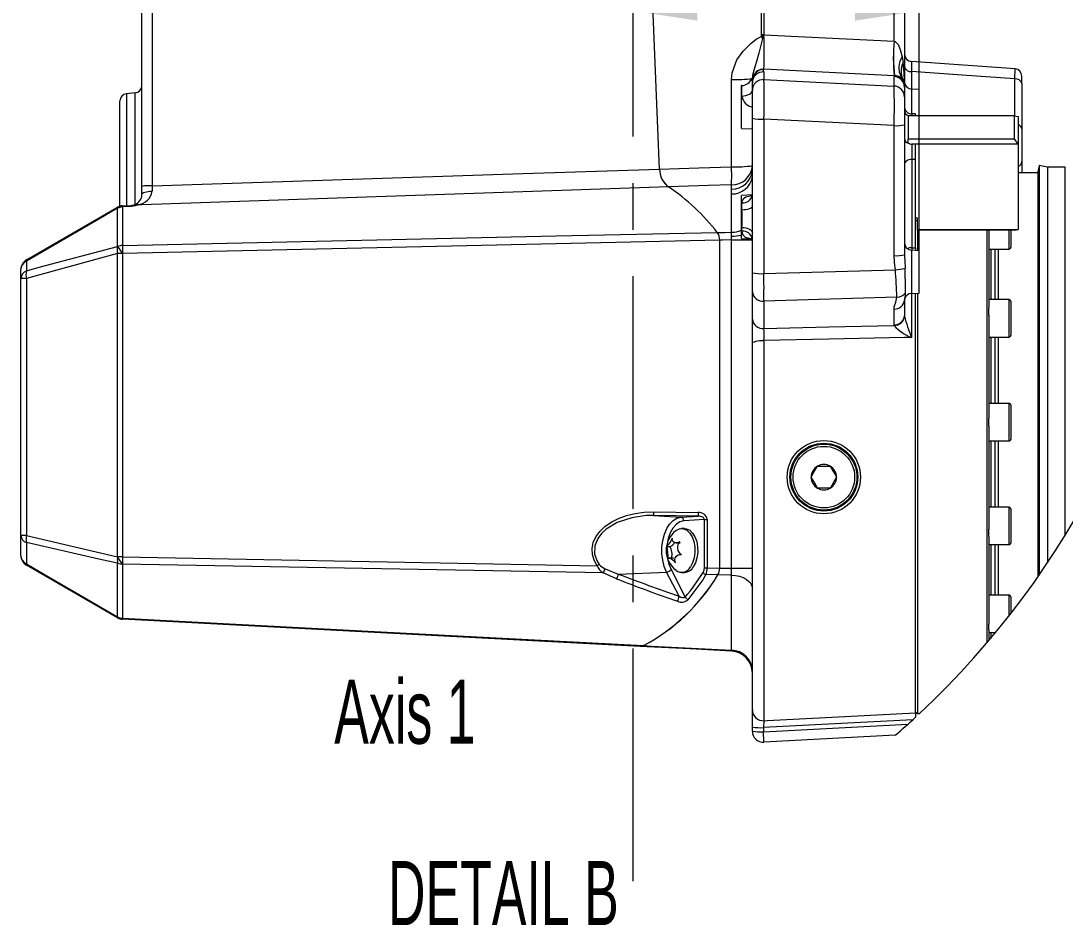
# Model space of a CAD drawing. Header units: millimetres. Extents: x 26 to 585, y 36 to 406.
# Drawn here: x 477.9 to 534.8, y 298.1 to 347.5 of the extents above; entities that cross this region are included whole.
import ezdxf

# ---------------------------------------------------------------- set-up
doc = ezdxf.new("R2010")
doc.units = ezdxf.units.MM
doc.linetypes.add('CENTERX2', pattern=[20.32, 12.7, -2.54, 2.54, -2.54])
doc.styles.add('SLDTEXTSTYLE0', font='TXT', dxfattribs={"width": 0.605})
doc.dimstyles.new('SLDDIMSTYLE10', dxfattribs={"dimtxt": 3.5, "dimasz": 3.5, "dimexe": 0, "dimexo": 0.0625, "dimgap": 0.875, "dimtad": 1, "dimtoh": 1, "dimlfac": 5, "dimrnd": 1e-09, "dimzin": 12, "dimdsep": 46, "dimtxsty": 'SLDTEXTSTYLE0', "dimsah": 1, "dimcen": 0.09, "dimadec": 0, "dimazin": 0, "dimtfac": 1, "dimtdec": 3, "dimtofl": 0, "dimtmove": 0, "dimatfit": 3, "dimfxl": 1, "dimfrac": 2, "dimtolj": 1, "dimtzin": 12, "dimarcsym": 0})

# ---------------------------------------------------------------- blocks, each defined once
blk = doc.blocks.new('*D56')
at = {"color": 7, "linetype": 'Continuous', "lineweight": 0, "transparency": 16777216}
for p, q in [((526.88, 334.937), (526.88, 349.528)), ((511.28, 348.028), (526.88, 348.028)), ((526.88, 348.028), (536.782, 348.028))]:
    blk.add_line(p, q, dxfattribs=at)
for points in [[(511.28, 348.028), (514.78, 347.49), (514.78, 348.567)], [(526.88, 348.028), (523.38, 348.567), (523.38, 347.49)]]:
    blk.add_solid(points, dxfattribs=at)
at = {"color": 7, "linetype": 'Continuous', "lineweight": 0, "transparency": 16777216, "insert": (529.849, 352.54), "char_height": 3.5, "attachment_point": 1, "style": 'SLDTEXTSTYLE0'}
blk.add_mtext('78', dxfattribs=at)

msp = doc.modelspace()

# ---------------------------------------------------------------- linework, layer by layer
at = {"color": 7, "linetype": 'CENTERX2', "lineweight": 0}
msp.add_line((511.280059, 300.52092), (511.280059, 371.616287), dxfattribs=at)
at = {"color": 7, "linetype": 'Continuous', "lineweight": 15}
for p, q in [((518.283256, 346.724398), (518.283256, 352.693602)), ((518.408862, 352.693602), (518.408862, 346.724398)), ((512.718225, 339.391775), (512.184206, 352.373972)), ((525.511461, 346.371732), (525.511461, 352.527961)), ((526.080059, 352.496609), (526.080059, 344.094053)), ((484.480057, 338.448599), (484.480057, 348.233394)), ((485.048656, 348.264754), (485.048656, 338.479951)), ((518.408862, 346.724398), (518.411799, 346.699953)), ((518.408862, 346.724398), (525.511461, 346.371732)), ((525.511461, 346.371732), (525.517558, 346.370496)), ((525.945949, 345.517464), (525.997165, 345.212571)), ((532.108408, 344.859108), (526.454177, 345.257371)), ((518.41146, 344.834767), (518.41146, 344.819739)), ((525.511461, 344.482235), (518.41146, 344.834767)), ((518.41146, 344.694078), (518.41146, 344.274327)), ((516.642862, 339.516938), (516.642862, 344.281949)), ((517.751203, 344.339393), (517.751676, 344.34621)), ((517.780059, 343.67612), (517.780059, 344.095871)), ((518.41146, 344.274327), (525.511461, 343.924567)), ((525.537884, 344.480932), (525.511461, 344.482235)), ((525.511461, 344.449237), (525.537884, 344.480932)), ((525.511461, 343.924567), (525.511461, 344.449237)), ((525.891626, 344.426647), (525.958371, 344.308093)), ((525.934155, 344.351105), (525.921437, 344.351701)), ((532.480057, 344.052121), (532.480057, 344.462164)), ((532.480057, 344.052121), (532.480057, 341.588475)), ((484.114919, 343.54721), (483.645197, 343.50612)), ((517.211461, 343.949362), (517.180058, 343.947716)), ((517.180058, 342.779159), (517.180058, 343.947716)), ((517.780059, 342.163756), (517.780059, 343.67612)), ((526.082, 343.884371), (526.080059, 343.851022)), ((526.080059, 343.851022), (526.080059, 343.326352)), ((526.88006, 343.73723), (526.459124, 343.759291)), ((526.88006, 342.29505), (526.88006, 343.73723)), ((483.280059, 339.579157), (483.280059, 343.107641)), ((526.080059, 343.326352), (526.080059, 341.813996)), ((517.180058, 341.610603), (517.180058, 342.779159)), ((526.680058, 342.399195), (526.48006, 342.399195)), ((526.680058, 342.29505), (526.680058, 342.399195)), ((517.780059, 337.374493), (517.780059, 342.163756)), ((525.511461, 341.764048), (518.41146, 342.113815)), ((518.41146, 342.113815), (518.41146, 333.687365)), ((525.511461, 334.667682), (525.511461, 341.764048)), ((526.080059, 341.813996), (526.080059, 334.717631)), ((526.280059, 342.29505), (526.280059, 342.307135)), ((532.080058, 342.29505), (526.280059, 342.29505)), ((526.280059, 342.29505), (526.280059, 341.036409)), ((532.080058, 341.036409), (532.080058, 342.29505)), ((532.080058, 342.29505), (532.28006, 342.265487)), ((532.28006, 342.265487), (532.28006, 340.75512)), ((517.180058, 341.610603), (517.780059, 341.579161)), ((532.480057, 341.588475), (532.480057, 339.809641)), ((526.280059, 341.036409), (532.080058, 341.036409)), ((526.280059, 340.83049), (526.280059, 341.036409)), ((526.280059, 340.796761), (526.280059, 340.83049)), ((532.28006, 340.75512), (526.48006, 340.75512)), ((526.48006, 340.75512), (526.48006, 339.911237)), ((526.680058, 340.75512), (526.48006, 340.75512)), ((526.680058, 339.911237), (526.680058, 340.75512)), ((532.28006, 340.75512), (532.080058, 341.036409)), ((532.28006, 340.75512), (532.28006, 336.092241)), ((483.280059, 337.359302), (483.280059, 339.579157)), ((526.48006, 339.911237), (526.48006, 335.100636)), ((526.680058, 339.911237), (526.48006, 339.911237)), ((526.680058, 335.09209), (526.680058, 339.911237)), ((532.480057, 339.809641), (532.480057, 339.179158)), ((533.418775, 339.579157), (533.360059, 339.246169)), ((533.872478, 339.49916), (533.418775, 339.579157)), ((533.418775, 339.579157), (533.418775, 317.229964)), ((534.840059, 339.49916), (533.872478, 339.49916)), ((533.872478, 339.49916), (533.872478, 317.896485)), ((533.360059, 339.179158), (532.28006, 339.179158)), ((533.360059, 339.246169), (533.360059, 317.145467)), ((484.480057, 338.009372), (484.480057, 338.448599)), ((485.048656, 338.479951), (485.045023, 338.187016)), ((516.642862, 338.296078), (516.642862, 338.5313)), ((516.648194, 338.032774), (516.642862, 338.296078)), ((516.648194, 335.942045), (516.648194, 338.032774)), ((517.779139, 337.979115), (517.180058, 337.947711)), ((517.180058, 336.779162), (517.180058, 337.947711)), ((478.180058, 334.432617), (483.155308, 337.305084)), ((483.155308, 335.168019), (483.155308, 337.252602)), ((483.423907, 337.384641), (483.911459, 337.410196)), ((483.911459, 337.349802), (483.423907, 337.324127)), ((483.423907, 337.324127), (483.423907, 335.226774)), ((517.211461, 337.172895), (517.211461, 337.556012)), ((517.180058, 335.610606), (517.180058, 336.779162)), ((526.780058, 336.713955), (526.680058, 336.713955)), ((526.780058, 336.092241), (526.780058, 336.713955)), ((517.211461, 335.997358), (517.211461, 336.207822)), ((526.780058, 336.566135), (526.680058, 336.566135)), ((526.780058, 336.092241), (532.28006, 336.092241)), ((526.780058, 336.062677), (526.780058, 336.092241)), ((532.080058, 336.062677), (532.28006, 336.092241)), ((516.001256, 317.614287), (516.001256, 335.508808)), ((516.642862, 335.522555), (517.780059, 335.522555)), ((516.642862, 317.602642), (516.642862, 335.522555)), ((517.180058, 335.610606), (517.737827, 335.581377)), ((517.780059, 333.737306), (517.780059, 335.915282)), ((532.080058, 336.062677), (526.780058, 336.062677)), ((526.780058, 336.062677), (526.780058, 334.942475)), ((530.580059, 325.579159), (530.580059, 336.062677)), ((530.680059, 336.062677), (530.680059, 331.842877)), ((531.880058, 336.062677), (531.880058, 335.122339)), ((526.88006, 334.93723), (526.459124, 334.959291)), ((526.48006, 335.100636), (526.680058, 335.09209)), ((526.680058, 335.09209), (526.680058, 334.94772)), ((526.88006, 332.621082), (526.88006, 334.93723)), ((530.680059, 335.022345), (531.780059, 335.022345)), ((531.006854, 335.022345), (531.006854, 332.264878)), ((531.180058, 335.022345), (531.180058, 332.264878)), ((483.155308, 334.784306), (478.180058, 333.415635)), ((478.180058, 334.364421), (478.180058, 333.840109)), ((483.155308, 318.229675), (483.155308, 334.784306)), ((483.423907, 334.784306), (483.155308, 334.784306)), ((483.423907, 334.784306), (483.423907, 318.229675)), ((526.080059, 334.717631), (526.082817, 334.628269)), ((477.880061, 333.415635), (477.880061, 333.913006)), ((518.41146, 333.687365), (525.580389, 333.899781)), ((477.880061, 319.401875), (477.880061, 333.415635)), ((478.180058, 333.415635), (477.880061, 333.415635)), ((478.180058, 333.415635), (478.180058, 319.401875)), ((517.780059, 332.689263), (517.780059, 333.737306)), ((517.780059, 331.198528), (517.780059, 332.689263)), ((525.663729, 332.405038), (518.41146, 332.190156)), ((518.41146, 332.190156), (518.41146, 330.699414)), ((526.080059, 332.249187), (526.080059, 331.390276)), ((526.459124, 332.599029), (526.88006, 332.621082)), ((526.680058, 309.72331), (526.680058, 332.610607)), ((526.780058, 332.615845), (526.780058, 309.679162)), ((531.780059, 332.264878), (530.680059, 332.264878)), ((531.880058, 332.164876), (531.880058, 331.89483)), ((525.511461, 330.891162), (525.511461, 331.75008)), ((530.680059, 331.423655), (530.680059, 331.826314)), ((531.880058, 331.89483), (531.880058, 330.32088)), ((517.780059, 329.874575), (517.780059, 331.198528)), ((526.080059, 331.390276), (526.080744, 331.369594)), ((530.680059, 331.423655), (530.680059, 325.797073)), ((525.513172, 330.858052), (525.511461, 330.891162)), ((517.780059, 309.882264), (517.780059, 329.874575)), ((518.41146, 330.037437), (518.41146, 309.287093)), ((530.680059, 330.22087), (531.780059, 330.22087)), ((531.006854, 330.22087), (531.006854, 326.601162)), ((531.180058, 330.22087), (531.180058, 326.601162)), ((531.780059, 326.601162), (530.680059, 326.601162)), ((531.880058, 326.501161), (531.880058, 325.931996)), ((531.880058, 325.931996), (531.880058, 324.657157)), ((530.580059, 313.539564), (530.580059, 325.579159)), ((530.680059, 325.361244), (530.680059, 325.797073)), ((530.680059, 325.361244), (530.680059, 319.734663)), ((530.680059, 324.557163), (531.780059, 324.557163)), ((531.006854, 324.557163), (531.006854, 320.93744)), ((531.180058, 324.557163), (531.180058, 320.93744)), ((521.333648, 323.179163), (522.026469, 323.179163)), ((522.026469, 321.979157), (521.333648, 321.979157)), ((512.387851, 320.68482), (514.81784, 320.64943)), ((531.780059, 320.93744), (530.680059, 320.93744)), ((531.880058, 320.837445), (531.880058, 319.915443)), ((512.394748, 320.485249), (513.885332, 320.387654)), ((514.824737, 320.449866), (512.394748, 320.485249)), ((513.885332, 320.387654), (514.824737, 320.449866)), ((515.162836, 320.262343), (514.041467, 320.18809)), ((515.162836, 320.262343), (515.312074, 320.262343)), ((515.162836, 317.626811), (515.162836, 320.262343)), ((515.312074, 320.262343), (515.312074, 317.626811)), ((514.080074, 319.779157), (513.920369, 319.779157)), ((530.680059, 319.332011), (530.680059, 319.734663)), ((531.880058, 319.915443), (531.880058, 318.993442)), ((478.180058, 319.401875), (477.880061, 319.401875)), ((477.880061, 318.296239), (477.880061, 319.401875)), ((478.180058, 319.401875), (483.155308, 318.229675)), ((478.180058, 319.01481), (478.180058, 317.839905)), ((513.617648, 318.992749), (513.848689, 318.992749)), ((530.680059, 319.332011), (530.680059, 314.56203)), ((513.111027, 318.800449), (513.280496, 318.800449)), ((530.680059, 318.893447), (531.780059, 318.893447)), ((531.006854, 318.893447), (531.006854, 316.13598)), ((531.180058, 318.893447), (531.180058, 316.13598)), ((483.423907, 318.229675), (483.155308, 318.229675)), ((483.155308, 314.951166), (483.155308, 317.887649)), ((513.480994, 318.16557), (513.249954, 318.16557)), ((483.155308, 314.904161), (478.180058, 317.77662)), ((483.423907, 317.835271), (483.423907, 314.878799)), ((510.375442, 317.031041), (509.639713, 317.355625)), ((509.746222, 317.579694), (510.468765, 317.290723)), ((510.468765, 317.290723), (513.102141, 317.400046)), ((513.784904, 316.079169), (513.102141, 317.400046)), ((513.344701, 317.530162), (514.118156, 316.033833)), ((513.920369, 317.379162), (514.080074, 317.379162)), ((515.162836, 317.626811), (515.312074, 317.626811)), ((515.312074, 317.626811), (516.001256, 317.614287)), ((516.642862, 317.602642), (517.780059, 317.602642)), ((515.900386, 317.245312), (515.244647, 317.256793)), ((516.642862, 313.13055), (516.642862, 317.232325)), ((531.780059, 316.13598), (530.680059, 316.13598)), ((531.880058, 316.035978), (531.880058, 315.136403)), ((530.680059, 314.253844), (530.680059, 314.56203)), ((530.680059, 314.253844), (530.680059, 313.657448)), ((530.680059, 314.09198), (531.042997, 314.09198)), ((531.006854, 314.09198), (531.006854, 314.048223)), ((511.837427, 313.383326), (511.65917, 313.344851)), ((517.780059, 308.939971), (517.780059, 309.882264)), ((526.529495, 309.338592), (518.381702, 308.908611)), ((526.680058, 309.77916), (526.780058, 309.679162)), ((526.680058, 309.72331), (526.680058, 309.47712)), ((526.780058, 309.679162), (526.897328, 309.679162)), ((517.780059, 308.713555), (517.780059, 308.939971)), ((518.381702, 308.682196), (526.261702, 309.095174)), ((518.381702, 308.908611), (518.381702, 308.682196)), ((525.577475, 308.48993), (518.41146, 308.114379))]:
    msp.add_line(p, q, dxfattribs=at)
at = {"color": 8, "linetype": 'Continuous', "lineweight": 15}
for p, q in [((526.459124, 344.708264), (526.459124, 343.759291)), ((532.100994, 342.291958), (532.100994, 344.31418)), ((483.645197, 343.50612), (483.645197, 337.393932)), ((484.114919, 337.441318), (484.114919, 343.54721)), ((517.211461, 343.378886), (517.211461, 343.949362)), ((526.459124, 343.759291), (526.459124, 342.399746)), ((526.48006, 342.399195), (526.48006, 342.29505)), ((534.840059, 325.579159), (534.840059, 339.49916)), ((531.780059, 335.022345), (531.780059, 336.062677)), ((526.459124, 334.959291), (526.459124, 332.599029)), ((526.48006, 335.100636), (526.474457, 334.965244)), ((530.780059, 335.022345), (530.780059, 332.264878)), ((526.459124, 332.599029), (526.459124, 330.206379)), ((531.780059, 331.965536), (531.780059, 332.264878)), ((531.780059, 330.22087), (531.780059, 331.965536)), ((530.780059, 330.22087), (530.780059, 326.601162)), ((531.780059, 325.970262), (531.780059, 326.601162)), ((531.780059, 324.557163), (531.780059, 325.970262)), ((534.840059, 319.405883), (534.840059, 325.579159)), ((530.780059, 324.557163), (530.780059, 320.93744)), ((531.780059, 319.915443), (531.780059, 320.93744)), ((531.780059, 318.893447), (531.780059, 319.915443)), ((530.780059, 318.893447), (530.780059, 316.13598)), ((531.780059, 315.008387), (531.780059, 316.13598)), ((530.780059, 314.09198), (530.780059, 313.77612))]:
    msp.add_line(p, q, dxfattribs=at)
at = {"color": 7, "linetype": 'Continuous', "lineweight": 15, "flags": 128}
for points in [[(516.642862, 344.281949), (516.675796, 344.649032), (516.92709, 345.348731), (517.272207, 345.834814), (517.704087, 346.248671), (517.982726, 346.47502), (518.293739, 346.640169)], [(518.330352, 346.516006), (518.253734, 346.22556), (518.133801, 345.71936), (518.005883, 345.267974), (517.874801, 344.847128), (517.791037, 344.497084), (517.780059, 344.34466)], [(518.293739, 346.640169), (518.285877, 346.682392), (518.283256, 346.724398)], [(525.517558, 346.370496), (525.577478, 346.346587), (525.632627, 346.303589), (525.725091, 346.182279), (525.841693, 345.920063), (525.945949, 345.517464)], [(518.41146, 344.819739), (518.353916, 344.772458), (518.388195, 344.720363), (518.41146, 344.694078)], [(532.100994, 344.31418), (529.218523, 344.51583), (526.459124, 344.708264)], [(517.900489, 344.571285), (517.901384, 344.572432), (517.86669, 344.528958), (517.812305, 344.442561), (517.769267, 344.332076)], [(525.931371, 344.3387), (525.903704, 344.37491), (525.880044, 344.421133)], [(525.916686, 344.382137), (525.904325, 344.382837), (525.899505, 344.383113)], [(517.211461, 343.378886), (517.323942, 343.387432), (517.431255, 343.406707), (517.529545, 343.43601), (517.615284, 343.474291), (517.685389, 343.520179), (517.737345, 343.572013), (517.769283, 343.627944), (517.780059, 343.685955)], [(526.309801, 342.29505), (526.303144, 342.297539), (526.280059, 342.307135)], [(512.718225, 339.391775), (514.85186, 339.459941), (516.642862, 339.516938)], [(526.48006, 339.911237), (526.402022, 339.906402), (526.326986, 339.892074), (526.257831, 339.868814), (526.197216, 339.837506), (526.147472, 339.799359), (526.110508, 339.75584), (526.087744, 339.708611), (526.080059, 339.659504)], [(485.048656, 338.479951), (505.25776, 339.151129), (512.718225, 339.391775)], [(513.206415, 338.418126), (505.25776, 338.153347), (484.480057, 337.439999), (484.284543, 337.433129)], [(516.642862, 338.5313), (515.384211, 338.489935), (513.206415, 338.418126)], [(484.480057, 338.009372), (484.490749, 338.04281), (484.522436, 338.075056), (484.573994, 338.104971), (484.643582, 338.131472), (484.728726, 338.153623), (484.826388, 338.170633), (484.93309, 338.181898), (485.045023, 338.187016)], [(517.780699, 337.983556), (517.778306, 337.976739), (517.753183, 337.930634), (517.709706, 337.888412), (517.710569, 337.888695)], [(483.155308, 337.252602), (482.123701, 336.654365), (478.180058, 334.364421)], [(483.155308, 337.305084), (483.152758, 337.302774), (483.150928, 337.299235), (483.149829, 337.294452), (483.149462, 337.288454), (483.149829, 337.281257), (483.150928, 337.272867), (483.152758, 337.263301), (483.155308, 337.252602)], [(484.284543, 337.433129), (484.112309, 337.378353), (483.911459, 337.349802)], [(517.211461, 337.172895), (517.323942, 337.178506), (517.431255, 337.191157), (517.529545, 337.210402), (517.615284, 337.235533), (517.685389, 337.265655), (517.737345, 337.299689), (517.769283, 337.336406), (517.780059, 337.374493)], [(517.211461, 336.207822), (517.323942, 336.199678), (517.431255, 336.181313), (517.529545, 336.153403), (517.615284, 336.116925), (517.685389, 336.073212), (517.737345, 336.02383), (517.769283, 335.970551), (517.780059, 335.915282)], [(483.423907, 335.226774), (507.076233, 335.741371), (515.866473, 335.92581)], [(516.001256, 335.508808), (507.076233, 335.315689), (483.423907, 334.784306)], [(515.866473, 335.92581), (516.281845, 335.934445), (516.648194, 335.942045)], [(516.642862, 335.522555), (516.150143, 335.512005), (516.001256, 335.508808)], [(516.642862, 335.522555), (516.644067, 335.552692), (516.647848, 335.732043)], [(478.180058, 333.840109), (478.883147, 334.041223), (483.155308, 335.168019)], [(478.180058, 334.432617), (478.176713, 334.429607), (478.174314, 334.424972), (478.172872, 334.418744), (478.172392, 334.410928), (478.172872, 334.401563), (478.174314, 334.390655), (478.176713, 334.378265), (478.180058, 334.364421)], [(525.580389, 333.899781), (525.536846, 334.283694), (525.511461, 334.667682)], [(525.511461, 331.75008), (525.522906, 331.867836), (525.604755, 332.136281), (525.663729, 332.405038)], [(526.101383, 332.331709), (526.084637, 332.277477), (526.080059, 332.249187)], [(518.41146, 330.699414), (521.947656, 330.778733), (525.513172, 330.858052)], [(517.780059, 329.874575), (517.792367, 329.907432), (517.828784, 329.938955), (517.887818, 329.967826), (517.967046, 329.992875), (518.063218, 330.013066), (518.172389, 330.02758), (518.290079, 330.03582), (518.41146, 330.037437)], [(526.459124, 330.206379), (526.080059, 330.198511), (521.947656, 330.112137), (518.41146, 330.037437)], [(520.987239, 322.57916), (521.13869, 322.84148), (521.250473, 323.035098), (521.333648, 323.179163)], [(522.026469, 323.179163), (522.177921, 322.916843), (522.289703, 322.723225), (522.372879, 322.57916)], [(521.333648, 321.979157), (521.182197, 322.241477), (521.070414, 322.435096), (520.987239, 322.57916)], [(522.372879, 322.57916), (522.221428, 322.31684), (522.109645, 322.123222), (522.026469, 321.979157)], [(509.309326, 317.73676), (509.143592, 318.043291), (509.053108, 318.362549), (509.040023, 318.686947), (509.104647, 319.00879), (509.245446, 319.320433), (509.459078, 319.614485), (509.740471, 319.88395), (510.082946, 320.122443), (510.478372, 320.324302), (510.917364, 320.484735), (511.3895, 320.599928), (511.883571, 320.667162), (512.387851, 320.68482)], [(512.394748, 320.485249), (511.994543, 320.476956), (511.199757, 320.365555), (510.41382, 320.105016), (509.81469, 319.746867), (509.558407, 319.511637), (509.342927, 319.224402), (509.184415, 318.825945), (509.172686, 318.395153), (509.295206, 318.021215), (509.422764, 317.812167)], [(513.102141, 317.400046), (512.975656, 317.702167), (512.888573, 318.04055), (512.844492, 318.401202), (512.845236, 318.769209), (512.890774, 319.129363), (512.979223, 319.466762), (513.106927, 319.767475), (513.268606, 320.019051), (513.457575, 320.211105), (513.666023, 320.335693), (513.885332, 320.387654)], [(515.162836, 320.262343), (515.157243, 320.299931), (515.138855, 320.335679), (515.108332, 320.36832), (515.066771, 320.396669), (515.015665, 320.419714), (514.956848, 320.436626), (514.892434, 320.446797), (514.824737, 320.449866)], [(513.611095, 319.663614), (513.674313, 319.707401), (513.850943, 319.773599), (514.031935, 319.764763), (514.205917, 319.681421), (514.361957, 319.528825), (514.490251, 319.316551), (514.582737, 319.057956), (514.633604, 318.769261), (514.639655, 318.468638), (514.600511, 318.174943), (514.518632, 317.906663), (514.399161, 317.680627)], [(514.080074, 319.779157), (514.19164, 319.764763), (514.365622, 319.681421), (514.521662, 319.528825), (514.649955, 319.316551), (514.742441, 319.057956), (514.793308, 318.769261), (514.799359, 318.468638), (514.760216, 318.174943), (514.678336, 317.906663), (514.558866, 317.680627)], [(483.155308, 317.887649), (482.136218, 318.104021), (478.180058, 319.01481)], [(513.821822, 319.043137), (513.65723, 318.995349), (513.550501, 319.000244), (513.469184, 319.043837), (513.424899, 319.116302), (513.414761, 319.213927), (513.422187, 319.265067)], [(478.180058, 317.77662), (478.176963, 317.779414), (478.174746, 317.783706), (478.173409, 317.78948), (478.172965, 317.796722), (478.173409, 317.805417), (478.174746, 317.815527), (478.176963, 317.827031), (478.180058, 317.839905)], [(478.180058, 317.839905), (479.21028, 317.240871), (483.155308, 314.951166)], [(483.423907, 318.229675), (504.611001, 317.823894), (509.309326, 317.73676)], [(513.190789, 318.115189), (513.228264, 318.16297), (513.286632, 318.158075), (513.366568, 318.114482), (513.453375, 318.042025), (513.546743, 317.944392), (513.590424, 317.893252)], [(513.590424, 317.893252), (513.552471, 318.062484), (513.572115, 318.178795), (513.634461, 318.273), (513.726268, 318.33107), (513.844651, 318.356715), (513.905941, 318.357222)], [(509.639713, 317.355625), (504.611001, 317.44536), (483.423907, 317.835271)], [(516.001256, 317.614287), (516.503164, 317.605175), (516.642862, 317.602642)], [(516.642862, 317.232325), (516.646504, 317.406647), (516.642862, 317.602642)], [(515.244647, 317.256793), (515.07079, 316.98285), (514.267393, 315.889202)], [(516.642862, 317.232325), (516.581918, 317.233398), (515.900386, 317.245312)], [(516.642862, 317.232325), (516.867824, 317.211702), (517.082451, 317.165218), (517.279032, 317.094549), (517.450508, 317.002214), (517.590719, 316.891551), (517.694631, 316.766523), (517.758508, 316.63163), (517.780059, 316.491701)], [(513.784904, 316.079169), (513.881686, 316.032022), (513.97996, 316.006392), (514.062942, 316.007189), (514.110585, 316.027276), (514.118156, 316.033833)], [(483.155308, 314.904161), (483.153029, 314.906224), (483.151395, 314.909383), (483.150415, 314.91366), (483.150091, 314.919025), (483.150415, 314.925477), (483.151395, 314.932987), (483.153029, 314.941563), (483.155308, 314.951166)], [(483.423907, 314.878799), (497.516811, 314.136855), (511.837427, 313.383326)], [(511.65917, 313.344851), (497.516811, 314.08602), (483.423907, 314.824596)], [(516.642862, 313.083667), (514.388067, 313.201833), (511.65917, 313.344851)], [(511.837427, 313.383326), (512.278483, 313.360125), (516.642862, 313.13055)], [(516.642862, 313.083667), (516.643515, 313.08474), (516.642862, 313.13055)], [(518.41146, 309.287093), (518.578948, 309.295934), (521.774505, 309.464495), (526.680058, 309.72331)], [(518.41146, 309.287093), (518.411228, 309.284139), (518.407719, 309.239544), (518.401084, 309.155159), (518.39207, 309.040505), (518.381702, 308.908611)], [(518.41146, 308.114379), (518.410897, 308.125138), (518.409225, 308.157034), (518.406506, 308.20892), (518.402836, 308.278926), (518.39835, 308.364548), (518.393205, 308.462702), (518.387589, 308.569867), (518.381702, 308.682196)]]:
    msp.add_lwpolyline(points, dxfattribs=at)
at = {"color": 8, "linetype": 'Continuous', "lineweight": 15, "flags": 128}
for points in [[(532.100994, 344.31418), (532.103077, 344.449714), (532.107143, 344.73779), (532.108173, 344.860405), (532.107797, 344.850316)], [(526.092535, 344.049901), (526.093634, 344.053037), (526.088079, 343.988806), (526.082, 343.884371)], [(517.753618, 337.931439), (517.651632, 337.917715), (517.416829, 337.849952), (517.289451, 337.766036), (517.256873, 337.725751), (517.213161, 337.594338), (517.211461, 337.556012)], [(517.211461, 335.997358), (517.212568, 335.957393), (517.257559, 335.793726), (517.386252, 335.681692), (517.624989, 335.6115), (517.689307, 335.604265)], [(526.082817, 334.628269), (526.090212, 334.388576), (526.10763, 333.980456)], [(514.041467, 320.18809), (513.827249, 320.133626), (513.625669, 320.00146), (513.446804, 319.798194), (513.299594, 319.533989), (513.191399, 319.222063), (513.148851, 319.025971)], [(513.162798, 318.058789), (513.222784, 317.827798), (513.344701, 317.530162)]]:
    msp.add_lwpolyline(points, dxfattribs=at)
at = {"color": 7, "linetype": 'Continuous', "lineweight": 15}
for centre, radius in [((521.680055, 322.579164), 1.999997), ((521.680059, 322.579161), 1.85), ((521.680059, 322.57916), 1.8), ((521.680059, 322.579162), 1.68)]:
    msp.add_circle(centre, radius, dxfattribs=at)
for centre, radius, start, end in [((518.346059, 324.669929), 22.054558, 89.8368425, 90.1631575), ((518.274398, 346.82483), 0.18567, 275.9792164, 317.7340707), ((486.995582, 337.343583), 32.649672, 16.3159918, 16.5431586), ((516.039114, 347.640521), 2.552313, 333.8586806, 338.3758865), ((483.430744, 345.773718), 34.993316, 358.4624386, 1.5167342), ((536.184323, 345.426984), 10.714595, 174.9414335, 185.0585665), ((534.394312, 345.521092), 8.917301, 174.5340917, 186.6985267), ((527.006777, 344.732765), 1.117824, 154.5811456, 205.4188544), ((526.480053, 345.65756), 0.399994, 180.0281958, 266.6466175), ((518.379632, 344.09535), 0.599573, 86.9570365, 179.9502298), ((526.416001, 345.05107), 0.345508, 193.5139771, 277.1699155), ((532.080072, 344.46448), 0.399985, 359.9979297, 85.6024766), ((516.916592, 349.660393), 5.385405, 267.0865128, 279.226326), ((517.18005, 344.548548), 0.600012, 273.0007844, 340.3946143), ((518.379625, 343.675606), 0.599566, 86.9563407, 179.9509256), ((480.222966, 343.194071), 38.20377, 358.3796794, 1.6203206), ((525.480591, 343.850564), 0.599468, 0.0437749, 87.0482857), ((525.556017, 343.940422), 0.546344, 11.5992804, 46.1593296), ((526.480073, 344.158763), 0.400019, 195.7465116, 266.9981922), ((532.144131, 343.971393), 0.34549, 13.5127144, 97.1724388), ((483.680065, 343.107638), 0.400006, 95.0007956, 179.9995811), ((484.080051, 343.945697), 0.400006, 275.0007956, 359.9995811), ((489.923027, 342.844307), 35.604824, 358.2613643, 1.7386357), ((525.480591, 343.325894), 0.599468, 0.0437749, 87.0482857), ((526.480051, 342.79919), 0.399993, 179.9988456, 270.0011544), ((526.387122, 342.595571), 0.307665, 183.5836853, 249.6357485), ((518.249082, 344.077225), 1.970113, 256.2273874, 274.7277232), ((525.647606, 343.475552), 1.716911, 265.4518525, 284.5887004), ((526.387139, 341.085209), 0.307682, 183.5843935, 249.6335222), ((526.477885, 341.245794), 0.490679, 246.2235715, 270.2539573), ((516.659235, 339.654501), 1.12332, 269.1648651, 356.179657), ((516.916599, 344.89461), 5.384635, 267.0860136, 279.2275737), ((503.570019, 339.024119), 13.082129, 357.8410921, 2.1589079), ((513.921329, 339.3858), 1.203119, 179.7154319, 233.543149), ((513.96625, 339.408324), 1.248135, 180.7596797, 232.4989011), ((516.668524, 339.410577), 1.114795, 268.6809795, 355.6174815), ((516.674576, 339.156482), 1.124017, 268.6551228, 350.0943247), ((484.911721, 335.791674), 2.691762, 87.0840124, 99.228078), ((506.802727, 328.917745), 11.45707, 37.7111047, 56.0182429), ((506.802727, 328.917745), 11.45707, 37.7111047, 56.0182429), ((483.880071, 338.009363), 0.599986, 291.2983411, 0.0008752), ((484.142832, 338.336589), 0.914506, 278.9143992, 350.5866567), ((517.274417, 338.0713), 0.51912, 263.0342453, 346.9153229), ((483.311026, 337.012513), 0.331429, 70.087247, 118.0237277), ((483.453085, 336.674463), 0.650319, 92.571488, 117.2511812), ((483.455296, 336.78549), 0.599972, 92.9988612, 120.0001643), ((483.86847, 337.354384), 0.445591, 176.1064698, 183.8935302), ((484.354745, 337.379999), 0.444314, 176.1029621, 183.8970379), ((483.880097, 338.00921), 0.599834, 272.9969969, 291.3013458), ((484.171776, 337.230617), 0.231792, 60.8891939, 108.5590695), ((452.326662, 336.644888), 65.457464, 359.36135343, 0.63864657), ((502.827959, 336.690359), 14.391593, 358.0785652, 1.9214348), ((515.312512, 335.516476), 0.688786, 359.3621997, 36.4615633), ((515.316493, 335.517762), 0.684822, 359.2508564, 36.5729067), ((514.697499, 335.840262), 1.953349, 356.8240892, 2.9868629), ((517.273465, 335.481455), 0.519616, 12.8540805, 96.8532865), ((517.57408, 335.427548), 0.225505, 19.9049041, 58.0713247), ((484.050157, 334.976163), 0.915184, 167.8989406, 192.1010594), ((483.449991, 334.464205), 0.763015, 91.9590622, 112.7188042), ((490.729773, 340.184286), 9.084902, 213.5149246, 216.4691905), ((491.71895, 335.00554), 8.297993, 178.4722491, 181.5277509), ((526.480067, 335.358752), 0.400008, 180.0009853, 266.9990072), ((531.78006, 335.122341), 0.099999, 269.99921, 359.9999362), ((478.480044, 333.913014), 0.599985, 119.9992475, 180.0009146), ((478.393725, 333.897033), 0.513912, 114.5674351, 178.2188818), ((525.647556, 336.379757), 1.717475, 265.4550267, 284.5855263), ((478.362976, 333.392583), 0.483465, 112.2313365, 177.2670925), ((478.988926, 333.627872), 0.836248, 165.2976931, 194.7023069), ((525.357881, 337.117154), 3.225058, 273.9561758, 283.4428973), ((500.403477, 331.746332), 25.268839, 1.4937518, 4.8887643), ((467.812199, 331.86081), 58.333954, 0.76408572, 2.08238026), ((518.249064, 335.650548), 1.969889, 256.2263265, 274.7287842), ((441.349864, 332.93876), 77.065232, 359.44342535, 0.55657465), ((518.339668, 332.748269), 0.562711, 186.0190994, 277.3299239), ((525.531712, 332.300445), 0.550738, 267.8926982, 354.6596193), ((525.651988, 333.033179), 0.628251, 271.0708564, 321.106711), ((526.480058, 332.199576), 0.399998, 92.9997877, 160.7151818), ((531.78006, 332.164877), 0.099999, 0.0000638, 90.00079), ((518.339671, 331.257529), 0.562713, 186.0185326, 277.3296585), ((525.5317, 331.44154), 0.55075, 267.8939621, 354.6592035), ((525.510689, 331.431447), 0.573401, 270.2481116, 353.8073544), ((532.98681, 332.972905), 7.089735, 193.0702424, 202.9679187), ((511.415595, 330.368426), 7.003691, 357.2912427, 2.7087573), ((527.240219, 332.352594), 2.283933, 220.8720809, 250.0014892), ((531.78006, 330.320871), 0.099999, 269.99921, 0.0033512), ((531.78006, 326.501161), 0.099999, 0.0000638, 90.00079), ((531.78006, 324.65716), 0.099999, 269.99921, 359.9999362), ((521.680072, 322.579154), 0.692833, 120.0006813, 179.9997562), ((521.680059, 322.579131), 0.692846, 60.0012347, 119.9987653), ((521.680047, 322.579155), 0.692832, 0.000213, 59.9994562), ((521.680053, 322.579155), 0.692814, 179.9998169, 240.0002385), ((521.680067, 322.579155), 0.692813, 299.999624, 0.0002139), ((521.680059, 322.579189), 0.692846, 240.0012347, 299.9987653), ((513.493806, 320.623139), 1.107674, 176.8078099, 187.151076), ((531.78007, 320.837454), 0.099989, 359.9942339, 90.0066199), ((513.850616, 320.199632), 0.1912, 356.5392487, 79.5387028), ((515.923499, 320.587743), 1.107379, 176.8066607, 187.152306), ((514.86436, 320.199763), 0.452067, 7.956958, 95.906437), ((514.431398, 318.581731), 1.355317, 127.5739607, 233.0629807), ((478.323392, 319.435692), 0.444619, 184.3620099, 251.1934584), ((479.068606, 319.208342), 0.909379, 167.7124377, 192.2875623), ((512.521365, 319.538393), 0.941376, 308.4444837, 343.1212604), ((513.234265, 319.102536), 0.305604, 278.7009459, 342.4337714), ((514.12043, 318.731642), 0.431504, 133.7898453, 240.1935101), ((531.78006, 318.993443), 0.099999, 269.99921, 359.9999362), ((526.263869, 320.066564), 13.217915, 185.4938399, 188.4896659), ((512.685728, 318.382851), 0.71465, 342.2997274, 35.8204082), ((478.480063, 318.296237), 0.600004, 180.0001475, 239.9996904), ((478.399543, 318.310974), 0.519691, 181.6247765, 245.0178), ((484.1211, 318.058662), 0.980815, 169.9586872, 190.0413128), ((484.304899, 318.723912), 1.251331, 203.2640404, 225.2476588), ((483.448622, 318.676904), 0.841995, 249.6132592, 268.3180051), ((492.450854, 318.032473), 9.0291, 178.7485199, 181.2514801), ((512.471755, 313.102464), 5.610495, 122.9184153, 124.3095012), ((510.192911, 318.168929), 0.983612, 206.0637065, 235.777005), ((510.060433, 318.358144), 0.839472, 220.5703802, 248.0192157), ((509.139211, 317.730884), 0.625556, 323.1387056, 346.0137827), ((509.764491, 317.397209), 0.712278, 329.0639689, 351.4020122), ((549.343366, 418.550164), 108.465243, 248.99766078, 250.86271344), ((513.076724, 317.738572), 0.339479, 274.2937922, 322.127283), ((513.929216, 317.90921), 0.522588, 233.1769285, 334.0615613), ((514.038935, 317.975445), 0.597701, 273.9467343, 330.4453529), ((504.910832, 323.74316), 12.008686, 320.0604337, 328.0057053), ((514.700294, 317.621086), 0.462578, 328.6669794, 0.7091979), ((515.360207, 317.548022), 0.313318, 212.3128987, 248.35669), ((514.313681, 317.617592), 0.998436, 338.8160221, 0.5290843), ((515.307341, 317.605713), 0.693968, 328.7123594, 0.7078718), ((515.307486, 317.605674), 0.693823, 328.708939, 0.7112922), ((549.206753, 416.781121), 107.04181, 248.729733, 250.62267384), ((506.830309, 322.719195), 10.593851, 298.2060492, 328.8885935), ((506.980049, 322.561663), 10.384411, 297.8887797, 329.205863), ((531.78006, 316.03598), 0.099999, 0.0000638, 90.00079), ((513.172938, 316.13187), 0.614231, 327.6054214, 355.0780128), ((513.913152, 316.288066), 0.53346, 245.4588141, 311.6090635), ((514.381258, 316.156003), 0.290083, 204.9077327, 246.8884111), ((483.453208, 315.522199), 0.644067, 242.4496289, 267.3925638), ((483.451774, 315.232018), 0.408374, 223.4508108, 266.0872561), ((483.455296, 315.423749), 0.599972, 239.9998357, 267.0011388), ((483.823265, 314.851697), 0.400276, 176.1177072, 183.8822928), ((516.6308, 311.980453), 1.15016, 2.2681005, 89.3991305), ((516.580054, 311.885306), 1.200005, 0.0001353, 86.9997822), ((518.378309, 309.884428), 0.598253, 180.2071741, 273.1766305), ((518.23142, 311.812443), 2.907718, 261.0699461, 272.96259), ((518.231429, 311.586199), 2.907889, 261.0702965, 272.9622396), ((518.380052, 308.713549), 0.599993, 179.9994535, 273.0007506)]:
    msp.add_arc(centre, radius, start, end, dxfattribs=at)
at = {"color": 8, "linetype": 'Continuous', "lineweight": 15}
for centre, radius, start, end in [((526.863534, 344.925007), 1.092231, 147.150919, 207.1471855), ((517.896351, 344.051956), 8.183533, 0.2063135, 8.1533604), ((546.93334, 345.222781), 20.480679, 179.9631758, 181.4395396), ((518.379879, 344.235496), 0.600103, 86.9833514, 156.8510634), ((518.379931, 344.220248), 0.60032, 86.9893418, 143.7346349), ((517.059849, 344.134), 0.721219, 356.9694594, 16.5460138), ((525.546257, 343.911422), 0.569571, 47.4578423, 90.8423551), ((517.893652, 343.453636), 0.686275, 186.2530841, 260.472471), ((532.208718, 341.551315), 0.273872, 7.7980134, 74.9006957), ((532.150952, 339.825855), 0.329505, 293.0680486, 357.1795804), ((516.605375, 338.718502), 2.986761, 270.8147932, 281.0934697), ((516.598722, 337.532388), 1.591113, 271.7817713, 291.4300097), ((526.471829, 334.544262), 0.556435, 89.1524394, 115.6579854), ((525.231092, 332.599973), 0.910698, 342.8682718, 2.4383304)]:
    msp.add_arc(centre, radius, start, end, dxfattribs=at)
at = {"color": 7, "linetype": 'Continuous', "lineweight": 0}
for centre, radius, start, end in [((494.729079, 344.053738), 47.07874, 313.100968, 354.1442605), ((494.732916, 344.049208), 47.072807, 310.9387754, 312.7401983)]:
    msp.add_arc(centre, radius, start, end, dxfattribs=at)

# ---------------------------------------------------------------- texts
at = {"color": 7, "linetype": 'Continuous', "lineweight": 0, "char_height": 3.5, "attachment_point": 1, "style": 'SLDTEXTSTYLE0'}
for s, insert in [('Axis 1', (494.971688, 311.526766)), ('DETAIL B', (497.905509, 301.63001))]:
    msp.add_mtext(s, dxfattribs=dict(at, insert=insert))

# ---------------------------------------------------------------- dimensions: what is measured, and where the dimension line sits
at = {"color": 7, "linetype": 'Continuous', "lineweight": 0}
dim = msp.add_linear_dim(base=(526.880059, 348.028199), p1=(511.280059, 371.616287), p2=(526.880059, 334.937234), dimstyle='SLDDIMSTYLE10', dxfattribs=at)
dim.commit()
dim.dimension.update_dxf_attribs({"geometry": '*D56', "text_midpoint": (532.521592, 348.028199), "dimtype": 160})

doc.saveas('drawing.dxf')
